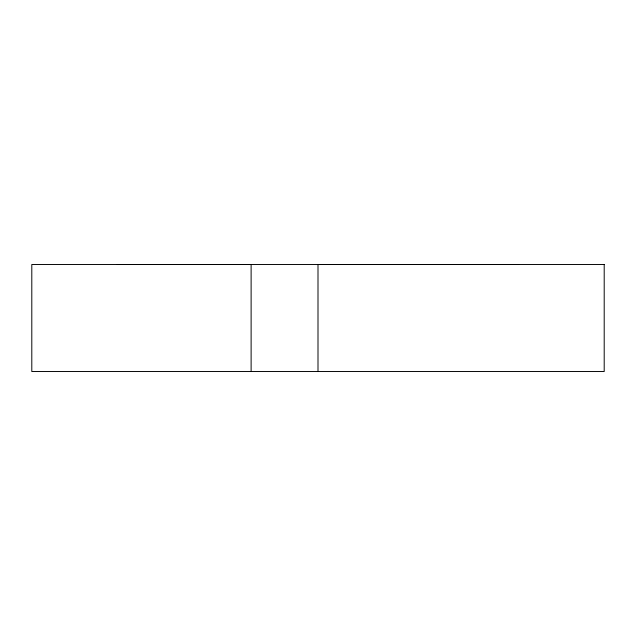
<?xml version="1.0" encoding="UTF-8"?>
<svg xmlns="http://www.w3.org/2000/svg" width="636" height="636" viewBox="0 0 636 636"><rect width="100%" height="100%" fill="white"/><g stroke="black" fill="none" stroke-linecap="round" stroke-linejoin="round"><path stroke-width="0.95" d="M117.342 264.528L251.117 264.528M318 264.528L518.658 264.528M318 264.473L318 371.527M251.117 264.473L251.117 371.527M604.2 264.497L31.8 264.497L31.8 371.527L604.2 371.527L604.2 264.497"/></g></svg>
